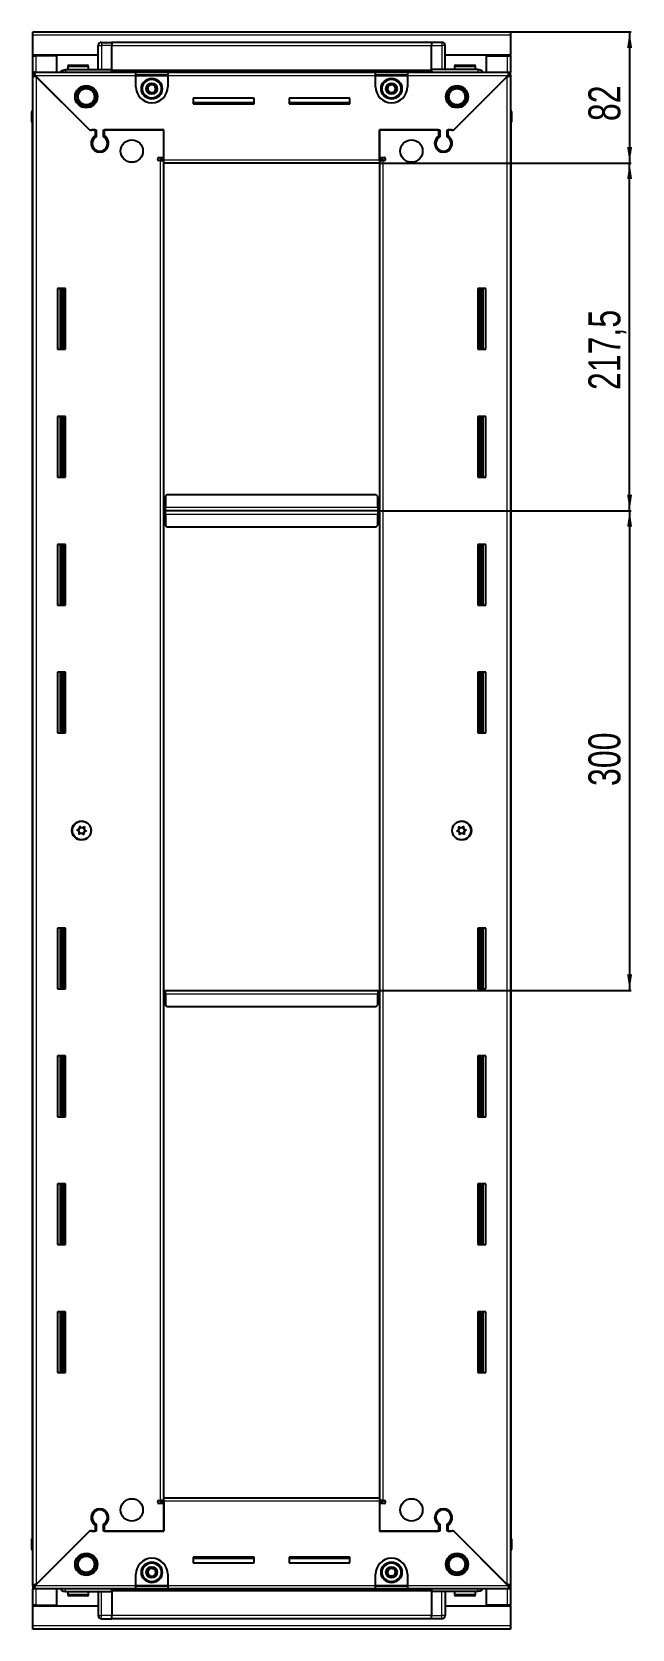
# Model space of a CAD drawing. Header units: millimetres. Extents: x 1770 to 4229, y -676 to 1972.
# Drawn here: x 3854 to 4229, y 783 to 1782 of the extents above; entities that cross this region are included whole.
import ezdxf

# ---------------------------------------------------------------- set-up
doc = ezdxf.new("R2010")
doc.units = ezdxf.units.MM
doc.layers.add('FORMAT', color=7, linetype='Continuous')
doc.styles.add('SLDTEXTSTYLE0', font='TXT', dxfattribs={"width": 0.75})
doc.dimstyles.new('SLDDIMSTYLE0', dxfattribs={"dimtxt": 20, "dimasz": 10, "dimexe": 0, "dimexo": 0.0625, "dimgap": 5, "dimtad": 2, "dimdec": 1, "dimrnd": 1e-09, "dimzin": 12, "dimdsep": 46, "dimtxsty": 'SLDTEXTSTYLE0', "dimsah": 1, "dimcen": 0.09, "dimadec": 0, "dimazin": 3, "dimtfac": 1, "dimtofl": 0, "dimtmove": 0, "dimatfit": 3, "dimfxl": 0, "dimfrac": 2, "dimtolj": 1, "dimtzin": 12, "dimarcsym": 0})

# ---------------------------------------------------------------- blocks, each defined once
blk = doc.blocks.new('_D_6')
at = {"layer": 'FORMAT'}
for p, q in [((4153.03, 1782.09), (4228.52, 1782.09)), ((4227.52, 1782.09), (4227.52, 1700.09)), ((4071.03, 1700.09), (4228.52, 1700.09))]:
    blk.add_line(p, q, dxfattribs=at)
for points in [[(4227.52, 1782.09), (4225.98, 1772.09), (4229.06, 1772.09)], [(4227.52, 1700.09), (4229.06, 1710.09), (4225.98, 1710.09)]]:
    blk.add_solid(points, dxfattribs=at)
at = {"layer": 'FORMAT', "insert": (4201.74, 1726.32), "char_height": 20, "attachment_point": 1, "rotation": 90, "style": 'SLDTEXTSTYLE0'}
blk.add_mtext('82', dxfattribs=at)
blk = doc.blocks.new('_D_7')
at = {"layer": 'FORMAT'}
for p, q in [((4071.03, 1700.09), (4228.52, 1700.09)), ((4227.52, 1482.59), (4227.52, 1700.09)), ((4070.03, 1482.59), (4228.52, 1482.59))]:
    blk.add_line(p, q, dxfattribs=at)
for points in [[(4227.52, 1700.09), (4225.98, 1690.09), (4229.06, 1690.09)], [(4227.52, 1482.59), (4229.06, 1492.59), (4225.98, 1492.59)]]:
    blk.add_solid(points, dxfattribs=at)
at = {"layer": 'FORMAT', "insert": (4201.74, 1558.09), "char_height": 20, "attachment_point": 1, "rotation": 90, "style": 'SLDTEXTSTYLE0'}
blk.add_mtext('217,5', dxfattribs=at)
blk = doc.blocks.new('_D_8')
at = {"layer": 'FORMAT'}
for p, q in [((4070.03, 1482.59), (4228.52, 1482.59)), ((4227.52, 1482.59), (4227.52, 1182.59)), ((4070.03, 1182.59), (4228.52, 1182.59))]:
    blk.add_line(p, q, dxfattribs=at)
for points in [[(4227.52, 1482.59), (4225.98, 1472.59), (4229.06, 1472.59)], [(4227.52, 1182.59), (4229.06, 1192.59), (4225.98, 1192.59)]]:
    blk.add_solid(points, dxfattribs=at)
at = {"layer": 'FORMAT', "insert": (4201.74, 1310.43), "char_height": 20, "attachment_point": 1, "rotation": 90, "style": 'SLDTEXTSTYLE0'}
blk.add_mtext('300', dxfattribs=at)

msp = doc.modelspace()

# ---------------------------------------------------------------- linework, layer by layer
at = {"color": 7, "linetype": 'Continuous', "lineweight": 25}
for p, q in [((3854.02, 1782.09), (4153.02, 1782.09)), ((3854.02, 1779.99), (3854.02, 1782.09)), ((3854.02, 1767.59), (3854.02, 1779.99)), ((4153.02, 1782.09), (4153.02, 1779.99)), ((4153.02, 1779.99), (4153.02, 1767.59)), ((3895.02, 1758.59), (3895.02, 1773.59)), ((3895.7, 1775.09), (3895.7, 1775.09)), ((3897.02, 1775.59), (3903.52, 1775.59)), ((3897.02, 1775.59), (3903.52, 1775.59)), ((3903.52, 1775.59), (3903.52, 1775.59)), ((3903.52, 1775.59), (3903.52, 1775.59)), ((3903.52, 1775.59), (3903.52, 1773.59)), ((4103.52, 1775.44), (3903.52, 1775.44)), ((3903.52, 1758.59), (3903.52, 1773.59)), ((4103.52, 1775.59), (4103.52, 1775.59)), ((4110.02, 1775.59), (4103.52, 1775.59)), ((4110.02, 1775.59), (4103.52, 1775.59)), ((4103.52, 1775.59), (4103.52, 1773.59)), ((4103.52, 1758.59), (4103.52, 1773.59)), ((4112.02, 1773.59), (4112.02, 1773.59)), ((4112.02, 1758.59), (4112.02, 1773.59)), ((3895.02, 1767.59), (3854.02, 1767.59)), ((3854.02, 1767.09), (3854.02, 1767.59)), ((3854.02, 1767.09), (3856.12, 1767.09)), ((3854.02, 1756.84), (3854.02, 1767.09)), ((3855.52, 1767.09), (3855.52, 1767.59)), ((3869.02, 1767.09), (3856.12, 1767.09)), ((3869.02, 1756.84), (3869.02, 1767.09)), ((3874.52, 1758.59), (3903.52, 1758.59)), ((3876.02, 1760.49), (3876.02, 1758.59)), ((3876.82, 1761.29), (3888.22, 1761.29)), ((3889.02, 1758.59), (3889.02, 1760.49)), ((3903.45, 1756.84), (3903.52, 1758.56)), ((3903.52, 1758.59), (3903.52, 1758.09)), ((4103.52, 1758.59), (4103.52, 1758.09)), ((4132.52, 1758.59), (4103.52, 1758.59)), ((4103.52, 1758.56), (4103.6, 1756.84)), ((4153.02, 1767.59), (4112.02, 1767.59)), ((4118.02, 1760.49), (4118.02, 1758.59)), ((4118.82, 1761.29), (4130.22, 1761.29)), ((4131.02, 1758.59), (4131.02, 1760.49)), ((4138.02, 1767.09), (4150.92, 1767.09)), ((4138.02, 1756.84), (4138.02, 1767.09)), ((4150.92, 1767.09), (4153.02, 1767.09)), ((4151.52, 1767.09), (4151.52, 1767.59)), ((4153.02, 1767.09), (4153.02, 1767.59)), ((4153.02, 1767.09), (4153.02, 1756.84)), ((3854.02, 1755.34), (3854.02, 1756.84)), ((3854.02, 1756.84), (3855.02, 1756.84)), ((3854.02, 1754.84), (3854.02, 1755.34)), ((3854.02, 1755.34), (3855.02, 1755.34)), ((3854.02, 810.34), (3854.02, 1754.84)), ((3855.52, 1754.84), (3854.02, 1754.84)), ((3855.02, 1755.34), (3855.02, 1756.84)), ((3855.02, 1756.84), (3918.52, 1756.84)), ((3855.62, 1754.74), (3889.52, 1720.84)), ((3890.22, 1720.14), (3856.12, 1754.24)), ((3903.52, 1757.44), (4103.52, 1757.44)), ((3918.52, 1754.74), (3918.52, 1756.84)), ((3918.52, 1756.84), (3938.52, 1756.84)), ((3918.52, 1755.34), (3938.52, 1755.34)), ((3918.52, 1747.84), (3918.52, 1754.74)), ((3938.52, 1756.84), (4068.52, 1756.84)), ((3938.52, 1756.84), (3938.52, 1754.74)), ((3938.52, 1754.74), (3938.52, 1747.84)), ((4068.52, 1754.74), (4068.52, 1756.84)), ((4068.52, 1756.84), (4088.52, 1756.84)), ((4068.52, 1755.34), (4088.52, 1755.34)), ((4068.52, 1747.84), (4068.52, 1754.74)), ((4088.52, 1756.84), (4152.02, 1756.84)), ((4088.52, 1756.84), (4088.52, 1754.74)), ((4088.52, 1754.74), (4088.52, 1747.84)), ((4150.92, 1754.24), (4116.82, 1720.14)), ((4117.52, 1720.84), (4151.42, 1754.74)), ((4151.52, 1754.84), (4153.02, 1754.84)), ((4152.02, 1755.34), (4152.02, 1756.84)), ((4152.02, 1756.84), (4153.02, 1756.84)), ((4152.02, 1755.34), (4153.02, 1755.34)), ((4153.02, 1755.34), (4153.02, 1756.84)), ((4153.02, 1755.34), (4153.02, 1754.84)), ((4153.02, 1754.84), (4153.02, 810.34)), ((3992.52, 1740.59), (3954.52, 1740.59)), ((3954.52, 1740.59), (3954.52, 1737.09)), ((3992.52, 1737.09), (3992.52, 1740.59)), ((4052.52, 1740.59), (4014.52, 1740.59)), ((4014.52, 1740.59), (4014.52, 1737.09)), ((4052.52, 1737.09), (4052.52, 1740.59)), ((3853.52, 1732.09), (3853.52, 1725.59)), ((3853.52, 1725.59), (3853.52, 1732.09)), ((3992.52, 1737.84), (3954.52, 1737.84)), ((3954.52, 1737.09), (3992.52, 1737.09)), ((4052.52, 1737.84), (4014.52, 1737.84)), ((4014.52, 1737.09), (4052.52, 1737.09)), ((4153.02, 1733.42), (4153.02, 1733.42)), ((4153.52, 1732.09), (4153.52, 1725.59)), ((4153.52, 1725.59), (4153.52, 1732.09)), ((3853.52, 1725.59), (3853.52, 1725.59)), ((3854.02, 1725.59), (3853.52, 1725.59)), ((3853.67, 1725.59), (3853.67, 839.59)), ((3889.52, 1720.84), (3893.72, 1720.84)), ((3890.92, 1720.84), (3890.22, 1720.14)), ((3893.02, 1720.84), (3890.92, 1720.84)), ((3893.02, 1720.84), (3893.02, 1716.95)), ((3893.72, 1720.84), (3893.72, 1716.56)), ((3898.32, 1720.84), (3936.02, 1720.84)), ((3898.32, 1716.56), (3898.32, 1720.84)), ((3899.02, 1716.95), (3899.02, 1720.84)), ((3936.02, 1720.84), (3899.02, 1720.84)), ((3936.02, 1703.59), (3936.02, 1720.84)), ((3936.02, 1702.19), (3936.02, 1720.84)), ((4071.02, 1720.84), (4071.02, 1703.59)), ((4108.02, 1720.84), (4071.02, 1720.84)), ((4071.02, 1720.84), (4108.72, 1720.84)), ((4071.02, 1702.19), (4071.02, 1720.84)), ((4108.02, 1720.84), (4108.02, 1716.95)), ((4108.72, 1720.84), (4108.72, 1716.56)), ((4113.32, 1720.84), (4117.52, 1720.84)), ((4113.32, 1716.56), (4113.32, 1720.84)), ((4116.12, 1720.84), (4114.02, 1720.84)), ((4114.02, 1716.95), (4114.02, 1720.84)), ((4116.82, 1720.14), (4116.12, 1720.84)), ((4153.02, 1725.59), (4153.52, 1725.59)), ((4153.37, 839.59), (4153.37, 1725.59)), ((4153.52, 1725.59), (4153.52, 1725.59)), ((4153.52, 1725.59), (4153.52, 1725.59)), ((3894.02, 1707.98), (3894.02, 1707.22)), ((3933.17, 1703.59), (3936.02, 1703.59)), ((3933.92, 1701.59), (3933.17, 1701.59)), ((3933.92, 1701.59), (3936.02, 1701.59)), ((3936.02, 1702.59), (3934.02, 1702.59)), ((3934.02, 1702.59), (3934.02, 1701.59)), ((3936.02, 1700.09), (3936.02, 1702.19)), ((3936.02, 865.09), (3936.02, 1700.09)), ((4071.02, 1700.09), (3936.02, 1700.09)), ((4071.02, 1703.59), (4073.87, 1703.59)), ((4073.02, 1702.59), (4071.02, 1702.59)), ((4071.02, 1702.19), (4071.02, 1700.09)), ((4071.02, 1701.59), (4073.12, 1701.59)), ((4071.02, 1700.09), (4071.02, 865.09)), ((4073.02, 1701.59), (4073.02, 1702.59)), ((4073.87, 1701.59), (4073.12, 1701.59)), ((4113.02, 1707.98), (4113.02, 1707.22)), ((3874.52, 1621.59), (3869.52, 1621.59)), ((3869.52, 1621.59), (3869.52, 1583.59)), ((3871.67, 1583.59), (3871.67, 1621.59)), ((3873.46, 1583.59), (3873.46, 1621.59)), ((3873.5, 1583.59), (3873.5, 1621.59)), ((3874.52, 1583.59), (3874.52, 1621.59)), ((4132.52, 1621.59), (4132.52, 1583.59)), ((4137.52, 1621.59), (4132.52, 1621.59)), ((4133.54, 1621.59), (4133.54, 1583.59)), ((4133.58, 1621.59), (4133.58, 1583.59)), ((4135.37, 1621.59), (4135.37, 1583.59)), ((4137.52, 1583.59), (4137.52, 1621.59)), ((3869.52, 1583.59), (3874.52, 1583.59)), ((4132.52, 1583.59), (4137.52, 1583.59)), ((3874.52, 1541.59), (3869.52, 1541.59)), ((3869.52, 1541.59), (3869.52, 1503.59)), ((3871.67, 1503.59), (3871.67, 1541.59)), ((3873.46, 1503.59), (3873.46, 1541.59)), ((3873.5, 1503.59), (3873.5, 1541.59)), ((3874.52, 1503.59), (3874.52, 1541.59)), ((4132.52, 1541.59), (4132.52, 1503.59)), ((4137.52, 1541.59), (4132.52, 1541.59)), ((4133.54, 1541.59), (4133.54, 1503.59)), ((4133.58, 1541.59), (4133.58, 1503.59)), ((4135.37, 1541.59), (4135.37, 1503.59)), ((4137.52, 1503.59), (4137.52, 1541.59)), ((3869.52, 1503.59), (3874.52, 1503.59)), ((4132.52, 1503.59), (4137.52, 1503.59)), ((3938.02, 1492.59), (3937.02, 1491.59)), ((3937.02, 1491.59), (3937.02, 1484.69)), ((4069.02, 1492.59), (3938.02, 1492.59)), ((4070.02, 1491.59), (4069.02, 1492.59)), ((4070.02, 1484.69), (4070.02, 1491.59)), ((3936.77, 1482.59), (3936.02, 1482.59)), ((3937.02, 1485.44), (3936.77, 1485.44)), ((3936.77, 1485.44), (3936.77, 1482.59)), ((3936.77, 1482.59), (3936.77, 1479.74)), ((3936.77, 1479.74), (3937.02, 1479.74)), ((3937.02, 1482.59), (3937.02, 1484.69)), ((3937.02, 1480.49), (3937.02, 1482.59)), ((4070.02, 1482.59), (3937.02, 1482.59)), ((3937.02, 1480.49), (3937.02, 1473.59)), ((4070.27, 1485.44), (4070.02, 1485.44)), ((4070.02, 1484.69), (4070.02, 1482.59)), ((4070.02, 1482.59), (4070.02, 1480.49)), ((4070.02, 1473.59), (4070.02, 1480.49)), ((4070.02, 1479.74), (4070.27, 1479.74)), ((4070.27, 1482.59), (4070.27, 1485.44)), ((4070.27, 1479.74), (4070.27, 1482.59)), ((4071.02, 1482.59), (4070.27, 1482.59)), ((3937.02, 1473.59), (3938.02, 1472.59)), ((3938.02, 1472.59), (4069.02, 1472.59)), ((4069.02, 1472.59), (4070.02, 1473.59)), ((3874.52, 1461.59), (3869.52, 1461.59)), ((3869.52, 1461.59), (3869.52, 1423.59)), ((3871.67, 1423.59), (3871.67, 1461.59)), ((3873.46, 1423.59), (3873.46, 1461.59)), ((3873.5, 1423.59), (3873.5, 1461.59)), ((3874.52, 1423.59), (3874.52, 1461.59)), ((4132.52, 1461.59), (4132.52, 1423.59)), ((4137.52, 1461.59), (4132.52, 1461.59)), ((4133.54, 1461.59), (4133.54, 1423.59)), ((4133.58, 1461.59), (4133.58, 1423.59)), ((4135.37, 1461.59), (4135.37, 1423.59)), ((4137.52, 1423.59), (4137.52, 1461.59)), ((3869.52, 1423.59), (3874.52, 1423.59)), ((4132.52, 1423.59), (4137.52, 1423.59)), ((3874.52, 1381.59), (3869.52, 1381.59)), ((3869.52, 1381.59), (3869.52, 1343.59)), ((3871.67, 1343.59), (3871.67, 1381.59)), ((3873.46, 1343.59), (3873.46, 1381.59)), ((3873.5, 1343.59), (3873.5, 1381.59)), ((3874.52, 1343.59), (3874.52, 1381.59)), ((4132.52, 1381.59), (4132.52, 1343.59)), ((4137.52, 1381.59), (4132.52, 1381.59)), ((4133.54, 1381.59), (4133.54, 1343.59)), ((4133.58, 1381.59), (4133.58, 1343.59)), ((4135.37, 1381.59), (4135.37, 1343.59)), ((4137.52, 1343.59), (4137.52, 1381.59)), ((3869.52, 1343.59), (3874.52, 1343.59)), ((4132.52, 1343.59), (4137.52, 1343.59)), ((3874.52, 1221.59), (3869.52, 1221.59)), ((3869.52, 1221.59), (3869.52, 1183.59)), ((3871.67, 1183.59), (3871.67, 1221.59)), ((3873.46, 1183.59), (3873.46, 1221.59)), ((3873.5, 1183.59), (3873.5, 1221.59)), ((3874.52, 1183.59), (3874.52, 1221.59)), ((4132.52, 1221.59), (4132.52, 1183.59)), ((4137.52, 1221.59), (4132.52, 1221.59)), ((4133.54, 1221.59), (4133.54, 1183.59)), ((4133.58, 1221.59), (4133.58, 1183.59)), ((4135.37, 1221.59), (4135.37, 1183.59)), ((4137.52, 1183.59), (4137.52, 1221.59)), ((3869.52, 1183.59), (3874.52, 1183.59)), ((3936.02, 1182.59), (3936.77, 1182.59)), ((3936.77, 1182.59), (3936.77, 1179.74)), ((3936.77, 1179.74), (3937.02, 1179.74)), ((3937.02, 1180.49), (3937.02, 1182.59)), ((3937.02, 1182.59), (4070.02, 1182.59)), ((3937.02, 1180.49), (3937.02, 1173.59)), ((4070.02, 1182.59), (4070.02, 1180.49)), ((4070.02, 1173.59), (4070.02, 1180.49)), ((4070.02, 1179.74), (4070.27, 1179.74)), ((4070.27, 1179.74), (4070.27, 1182.59)), ((4070.27, 1182.59), (4071.02, 1182.59)), ((4132.52, 1183.59), (4137.52, 1183.59)), ((3937.02, 1173.59), (3938.02, 1172.59)), ((3938.02, 1172.59), (4069.02, 1172.59)), ((4069.02, 1172.59), (4070.02, 1173.59)), ((3874.52, 1141.59), (3869.52, 1141.59)), ((3869.52, 1141.59), (3869.52, 1103.59)), ((3871.67, 1103.59), (3871.67, 1141.59)), ((3873.46, 1103.59), (3873.46, 1141.59)), ((3873.5, 1103.59), (3873.5, 1141.59)), ((3874.52, 1103.59), (3874.52, 1141.59)), ((4132.52, 1141.59), (4132.52, 1103.59)), ((4137.52, 1141.59), (4132.52, 1141.59)), ((4133.54, 1141.59), (4133.54, 1103.59)), ((4133.58, 1141.59), (4133.58, 1103.59)), ((4135.37, 1141.59), (4135.37, 1103.59)), ((4137.52, 1103.59), (4137.52, 1141.59)), ((3869.52, 1103.59), (3874.52, 1103.59)), ((4132.52, 1103.59), (4137.52, 1103.59)), ((3874.52, 1061.59), (3869.52, 1061.59)), ((3869.52, 1061.59), (3869.52, 1023.59)), ((3871.67, 1023.59), (3871.67, 1061.59)), ((3873.46, 1023.59), (3873.46, 1061.59)), ((3873.5, 1023.59), (3873.5, 1061.59)), ((3874.52, 1023.59), (3874.52, 1061.59)), ((4132.52, 1061.59), (4132.52, 1023.59)), ((4137.52, 1061.59), (4132.52, 1061.59)), ((4133.54, 1061.59), (4133.54, 1023.59)), ((4133.58, 1061.59), (4133.58, 1023.59)), ((4135.37, 1061.59), (4135.37, 1023.59)), ((4137.52, 1023.59), (4137.52, 1061.59)), ((3869.52, 1023.59), (3874.52, 1023.59)), ((4132.52, 1023.59), (4137.52, 1023.59)), ((3874.52, 981.59), (3869.52, 981.59)), ((3869.52, 981.59), (3869.52, 943.59)), ((3871.67, 943.59), (3871.67, 981.59)), ((3873.46, 943.59), (3873.46, 981.59)), ((3873.5, 943.59), (3873.5, 981.59)), ((3874.52, 943.59), (3874.52, 981.59)), ((4132.52, 981.59), (4132.52, 943.59)), ((4137.52, 981.59), (4132.52, 981.59)), ((4133.54, 981.59), (4133.54, 943.59)), ((4133.58, 981.59), (4133.58, 943.59)), ((4135.37, 981.59), (4135.37, 943.59)), ((4137.52, 943.59), (4137.52, 981.59)), ((3869.52, 943.59), (3874.52, 943.59)), ((4132.52, 943.59), (4137.52, 943.59)), ((3933.17, 863.59), (3933.92, 863.59)), ((3936.02, 861.59), (3933.17, 861.59)), ((3936.02, 863.59), (3933.92, 863.59)), ((3934.02, 863.59), (3934.02, 862.59)), ((3934.02, 862.59), (3936.02, 862.59)), ((3936.02, 862.99), (3936.02, 865.09)), ((3936.02, 865.09), (4071.02, 865.09)), ((3936.02, 862.99), (3936.02, 844.34)), ((3936.02, 844.34), (3936.02, 861.59)), ((4071.02, 865.09), (4071.02, 862.99)), ((4073.12, 863.59), (4071.02, 863.59)), ((4071.02, 862.99), (4071.02, 844.34)), ((4071.02, 862.59), (4073.02, 862.59)), ((4071.02, 861.59), (4071.02, 844.34)), ((4073.87, 861.59), (4071.02, 861.59)), ((4073.02, 862.59), (4073.02, 863.59)), ((4073.12, 863.59), (4073.87, 863.59)), ((3894.02, 857.97), (3894.02, 857.21)), ((4113.02, 857.97), (4113.02, 857.21)), ((3853.52, 833.09), (3853.52, 839.59)), ((3853.52, 839.59), (3853.52, 839.59)), ((3853.52, 839.59), (3853.52, 839.59)), ((3853.52, 839.59), (3853.52, 833.09)), ((3854.02, 839.59), (3853.52, 839.59)), ((3889.52, 844.34), (3855.62, 810.44)), ((3856.12, 810.94), (3890.22, 845.04)), ((3893.72, 844.34), (3889.52, 844.34)), ((3890.22, 845.04), (3890.92, 844.34)), ((3890.92, 844.34), (3893.02, 844.34)), ((3893.02, 848.23), (3893.02, 844.34)), ((3893.72, 848.63), (3893.72, 844.34)), ((3898.32, 844.34), (3898.32, 848.63)), ((3936.02, 844.34), (3898.32, 844.34)), ((3899.02, 844.34), (3899.02, 848.23)), ((3899.02, 844.34), (3936.02, 844.34)), ((4071.02, 844.34), (4108.02, 844.34)), ((4108.72, 844.34), (4071.02, 844.34)), ((4108.02, 848.23), (4108.02, 844.34)), ((4108.72, 848.63), (4108.72, 844.34)), ((4113.32, 844.34), (4113.32, 848.63)), ((4117.52, 844.34), (4113.32, 844.34)), ((4114.02, 844.34), (4114.02, 848.23)), ((4114.02, 844.34), (4116.12, 844.34)), ((4116.12, 844.34), (4116.82, 845.04)), ((4116.82, 845.04), (4150.92, 810.94)), ((4151.42, 810.44), (4117.52, 844.34)), ((4153.02, 839.59), (4153.52, 839.59)), ((4153.52, 839.59), (4153.52, 839.59)), ((4153.52, 833.09), (4153.52, 839.59)), ((4153.52, 839.59), (4153.52, 833.09)), ((3854.02, 831.77), (3854.02, 831.77)), ((3992.52, 828.09), (3954.52, 828.09)), ((3954.52, 828.09), (3954.52, 824.59)), ((3954.52, 827.34), (3992.52, 827.34)), ((3954.52, 824.59), (3992.52, 824.59)), ((3992.52, 824.59), (3992.52, 828.09)), ((4052.52, 828.09), (4014.52, 828.09)), ((4014.52, 828.09), (4014.52, 824.59)), ((4014.52, 827.34), (4052.52, 827.34)), ((4014.52, 824.59), (4052.52, 824.59)), ((4052.52, 824.59), (4052.52, 828.09)), ((3854.02, 809.84), (3854.02, 810.34)), ((3855.52, 810.34), (3854.02, 810.34)), ((3854.02, 809.84), (3854.02, 808.34)), ((3855.02, 809.84), (3854.02, 809.84)), ((3855.02, 809.84), (3855.02, 808.34)), ((3918.52, 810.44), (3918.52, 817.34)), ((3918.52, 808.34), (3918.52, 810.44)), ((3938.52, 809.84), (3918.52, 809.84)), ((3938.52, 817.34), (3938.52, 810.44)), ((3938.52, 810.44), (3938.52, 808.34)), ((4068.52, 810.44), (4068.52, 817.34)), ((4068.52, 808.34), (4068.52, 810.44)), ((4088.52, 809.84), (4068.52, 809.84)), ((4088.52, 817.34), (4088.52, 810.44)), ((4088.52, 810.44), (4088.52, 808.34)), ((4151.52, 810.34), (4153.02, 810.34)), ((4152.02, 809.84), (4152.02, 808.34)), ((4153.02, 809.84), (4152.02, 809.84)), ((4153.02, 810.34), (4153.02, 809.84)), ((4153.02, 809.84), (4153.02, 808.34)), ((3854.02, 798.09), (3854.02, 808.34)), ((3855.02, 808.34), (3854.02, 808.34)), ((3918.52, 808.34), (3855.02, 808.34)), ((3869.02, 798.09), (3869.02, 808.34)), ((3874.52, 806.59), (3903.52, 806.59)), ((3876.02, 806.59), (3876.02, 804.69)), ((3880.6, 803.89), (3876.82, 803.89)), ((3888.22, 803.89), (3880.6, 803.89)), ((3889.02, 804.69), (3889.02, 806.59)), ((3895.02, 806.59), (3895.02, 791.59)), ((3903.52, 806.63), (3903.45, 808.34)), ((4103.52, 807.74), (3903.52, 807.74)), ((3903.52, 806.59), (3903.52, 807.09)), ((3903.52, 806.59), (3903.52, 791.59)), ((3938.52, 808.34), (3918.52, 808.34)), ((4068.52, 808.34), (3938.52, 808.34)), ((4088.52, 808.34), (4068.52, 808.34)), ((4152.02, 808.34), (4088.52, 808.34)), ((4103.6, 808.34), (4103.52, 806.63)), ((4103.52, 806.59), (4103.52, 807.09)), ((4132.52, 806.59), (4103.52, 806.59)), ((4103.52, 806.59), (4103.52, 791.59)), ((4112.02, 806.59), (4112.02, 791.59)), ((4118.02, 806.59), (4118.02, 804.69)), ((4125.81, 803.89), (4118.82, 803.89)), ((4130.22, 803.89), (4125.81, 803.89)), ((4131.02, 804.69), (4131.02, 806.59)), ((4138.02, 798.09), (4138.02, 808.34)), ((4153.02, 808.34), (4152.02, 808.34)), ((4153.02, 808.34), (4153.02, 798.09)), ((3856.12, 798.09), (3854.02, 798.09)), ((3854.02, 797.59), (3854.02, 798.09)), ((3854.02, 797.59), (3895.02, 797.59)), ((3854.02, 785.19), (3854.02, 797.59)), ((3855.52, 797.59), (3855.52, 798.09)), ((3856.12, 798.09), (3869.02, 798.09)), ((3895.02, 791.59), (3895.02, 791.59)), ((3897.02, 789.59), (3903.52, 789.59)), ((3897.02, 789.59), (3903.52, 789.59)), ((3903.52, 789.59), (3903.52, 791.59)), ((3903.52, 789.74), (4103.52, 789.74)), ((3903.52, 789.59), (3903.52, 789.59)), ((4103.52, 789.59), (4103.52, 791.59)), ((4110.02, 789.59), (4103.52, 789.59)), ((4103.52, 789.59), (4103.52, 789.59)), ((4103.52, 789.59), (4103.52, 789.59)), ((4110.02, 789.59), (4103.52, 789.59)), ((4111.34, 790.09), (4111.35, 790.09)), ((4112.02, 797.59), (4153.02, 797.59)), ((4150.92, 798.09), (4138.02, 798.09)), ((4153.02, 798.09), (4150.92, 798.09)), ((4151.52, 797.59), (4151.52, 798.09)), ((4153.02, 797.59), (4153.02, 798.09)), ((4153.02, 797.59), (4153.02, 785.19)), ((3854.02, 783.09), (3854.02, 785.19)), ((4153.02, 783.09), (3854.02, 783.09)), ((4153.02, 785.19), (4153.02, 783.09))]:
    msp.add_line(p, q, dxfattribs=at)
at = {"color": 8, "linetype": 'Continuous', "lineweight": 18}
for p, q in [((4153.02, 1779.99), (3854.02, 1779.99)), ((3895.02, 1773.59), (3897.02, 1773.59)), ((3897.02, 1775.59), (3897.02, 1773.59)), ((3897.02, 1773.59), (3897.02, 1758.59)), ((3903.52, 1773.59), (3897.02, 1773.59)), ((4103.52, 1773.44), (3903.52, 1773.44)), ((4103.52, 1773.59), (4110.02, 1773.59)), ((4110.02, 1775.59), (4110.02, 1773.59)), ((4112.02, 1773.59), (4110.02, 1773.59)), ((4110.02, 1773.59), (4110.02, 1758.59)), ((3856.12, 1767.09), (3856.12, 1767.59)), ((3856.12, 1756.84), (3856.12, 1767.09)), ((3876.02, 1760.49), (3889.02, 1760.49)), ((4118.02, 1760.49), (4131.02, 1760.49)), ((4150.92, 1767.59), (4150.92, 1767.09)), ((4150.92, 1767.09), (4150.92, 1756.84)), ((3918.52, 1754.74), (3855.62, 1754.74)), ((3856.12, 1754.24), (3856.12, 810.94)), ((4103.52, 1758.09), (3903.52, 1758.09)), ((4103.52, 1756.86), (3903.52, 1756.86)), ((3918.52, 1754.74), (3938.52, 1754.74)), ((4068.52, 1754.74), (3938.52, 1754.74)), ((4068.52, 1754.74), (4088.52, 1754.74)), ((4151.42, 1754.74), (4088.52, 1754.74)), ((4150.92, 810.94), (4150.92, 1754.24)), ((3854.02, 1732.09), (3853.52, 1732.09)), ((4153.02, 1732.09), (4153.52, 1732.09)), ((3933.92, 863.59), (3933.92, 1701.59)), ((3936.02, 1702.19), (4071.02, 1702.19)), ((4073.12, 1701.59), (4073.12, 863.59)), ((3871.02, 1621.59), (3871.02, 1583.59)), ((3872.26, 1621.59), (3872.26, 1583.59)), ((4134.79, 1583.59), (4134.79, 1621.59)), ((4136.02, 1583.59), (4136.02, 1621.59)), ((3871.02, 1541.59), (3871.02, 1503.59)), ((3872.26, 1541.59), (3872.26, 1503.59)), ((4134.79, 1503.59), (4134.79, 1541.59)), ((4136.02, 1503.59), (4136.02, 1541.59)), ((4070.02, 1484.69), (3937.02, 1484.69)), ((3937.02, 1480.49), (4070.02, 1480.49)), ((3871.02, 1461.59), (3871.02, 1423.59)), ((3872.26, 1461.59), (3872.26, 1423.59)), ((4134.79, 1423.59), (4134.79, 1461.59)), ((4136.02, 1423.59), (4136.02, 1461.59)), ((3871.02, 1381.59), (3871.02, 1343.59)), ((3872.26, 1381.59), (3872.26, 1343.59)), ((4134.79, 1343.59), (4134.79, 1381.59)), ((4136.02, 1343.59), (4136.02, 1381.59)), ((3871.02, 1221.59), (3871.02, 1183.59)), ((3872.26, 1221.59), (3872.26, 1183.59)), ((4134.79, 1183.59), (4134.79, 1221.59)), ((4136.02, 1183.59), (4136.02, 1221.59)), ((3937.02, 1180.49), (4070.02, 1180.49)), ((3871.02, 1141.59), (3871.02, 1103.59)), ((3872.26, 1141.59), (3872.26, 1103.59)), ((4134.79, 1103.59), (4134.79, 1141.59)), ((4136.02, 1103.59), (4136.02, 1141.59)), ((3871.02, 1061.59), (3871.02, 1023.59)), ((3872.26, 1061.59), (3872.26, 1023.59)), ((4134.79, 1023.59), (4134.79, 1061.59)), ((4136.02, 1023.59), (4136.02, 1061.59)), ((3871.02, 981.59), (3871.02, 943.59)), ((3872.26, 981.59), (3872.26, 943.59)), ((4134.79, 943.59), (4134.79, 981.59)), ((4136.02, 943.59), (4136.02, 981.59)), ((4071.02, 862.99), (3936.02, 862.99)), ((3854.02, 833.09), (3853.52, 833.09)), ((4153.02, 833.09), (4153.52, 833.09)), ((3855.62, 810.44), (3918.52, 810.44)), ((3938.52, 810.44), (3918.52, 810.44)), ((3938.52, 810.44), (4068.52, 810.44)), ((4088.52, 810.44), (4068.52, 810.44)), ((4088.52, 810.44), (4151.42, 810.44)), ((3856.12, 798.09), (3856.12, 808.34)), ((3880.33, 804.69), (3876.02, 804.69)), ((3889.02, 804.69), (3880.33, 804.69)), ((3897.02, 791.59), (3897.02, 806.59)), ((3903.52, 808.33), (4103.52, 808.33)), ((3903.52, 807.09), (4103.52, 807.09)), ((4110.02, 791.59), (4110.02, 806.59)), ((4126, 804.69), (4118.02, 804.69)), ((4131.02, 804.69), (4126, 804.69)), ((4150.92, 808.34), (4150.92, 798.09)), ((3856.12, 797.59), (3856.12, 798.09)), ((3895.02, 791.59), (3897.02, 791.59)), ((3897.02, 789.59), (3897.02, 791.59)), ((3903.52, 791.59), (3897.02, 791.59)), ((3903.52, 791.74), (4103.52, 791.74)), ((4103.52, 791.59), (4110.02, 791.59)), ((4112.02, 791.59), (4110.02, 791.59)), ((4110.02, 789.59), (4110.02, 791.59)), ((4150.92, 798.09), (4150.92, 797.59)), ((4153.02, 785.19), (3854.02, 785.19))]:
    msp.add_line(p, q, dxfattribs=at)
at = {"color": 7, "linetype": 'Continuous', "lineweight": 25}
for centre, radius in [((3887.52, 1741.59), 7), ((3928.52, 1746.59), 6.5), ((3928.52, 1746.59), 3.46), ((4078.52, 1746.59), 6.5), ((4078.52, 1746.59), 3.46), ((4119.52, 1741.59), 7), ((3887.52, 1741.59), 6.03), ((3887.52, 1741.59), 5.1), ((4119.52, 1741.59), 6.02), ((4119.52, 1741.59), 5.1), ((3916.02, 1707.59), 7), ((4091.02, 1707.59), 7), ((3884.52, 1282.59), 6), ((3884.67, 1282.59), 5.79), ((3884.67, 1282.59), 1.85), ((4122.52, 1282.59), 6), ((4122.37, 1282.59), 5.79), ((4122.37, 1282.59), 1.85), ((3916.02, 857.59), 7), ((4091.02, 857.59), 7), ((3887.52, 823.59), 7), ((3887.52, 823.59), 6.03), ((4119.52, 823.59), 7), ((4119.52, 823.59), 6.03), ((3887.52, 823.59), 5.1), ((3928.52, 818.59), 6.5), ((3928.52, 818.59), 3.46), ((4078.52, 818.59), 6.5), ((4078.52, 818.59), 3.46), ((4119.52, 823.59), 5.1)]:
    msp.add_circle(centre, radius, dxfattribs=at)
at = {"color": 8, "linetype": 'Continuous', "lineweight": 18}
for centre in [(3928.52, 1746.59), (4078.52, 1746.59), (3928.52, 818.59), (4078.52, 818.59)]:
    msp.add_circle(centre, 5.7, dxfattribs=at)
at = {"color": 7, "linetype": 'Continuous', "lineweight": 25}
for centre, radius, start, end in [((3897.02, 1773.59), 2, 90, 180), ((3897.02, 1773.59), 2, 90, 131.40962), ((4110.02, 1773.59), 2, 0, 90), ((4110.02, 1773.59), 2, 0, 90), ((3876.82, 1760.49), 0.8, 90, 180), ((3888.22, 1760.49), 0.8, 0, 90), ((3894.82, 1758.79), 0.2, 270, 0), ((4112.22, 1758.79), 0.2, 180, 270), ((4118.82, 1760.49), 0.8, 90, 180), ((4130.22, 1760.49), 0.8, 0, 90), ((3928.52, 1746.59), 2.5, 134.01559, 194.01559), ((3928.52, 1746.59), 2.5, 74.01559, 134.01559), ((3928.52, 1746.59), 2.5, 14.01559, 74.01559), ((4078.52, 1746.59), 2.5, 100.11158, 160.11158), ((4078.52, 1746.59), 2.5, 40.11158, 100.11158), ((3928.52, 1747.84), 10, 180, 270), ((3928.52, 1746.59), 2.5, 194.01559, 254.01559), ((3928.52, 1746.59), 2.5, 254.01559, 314.01559), ((3928.52, 1747.84), 10, 270, 0), ((3928.52, 1746.59), 2.5, 314.01559, 14.01559), ((4078.52, 1747.84), 10, 180, 270), ((4078.52, 1746.59), 2.5, 160.11158, 220.11158), ((4078.52, 1746.59), 2.5, 220.11158, 280.11158), ((4078.52, 1747.84), 10, 270, 0), ((4078.52, 1746.59), 2.5, 280.11158, 340.11158), ((4078.52, 1746.59), 2.5, 340.11158, 40.11158), ((3855.52, 1732.09), 2, 138.59038, 180), ((4151.52, 1732.09), 2, 33.78451, 41.40962), ((4151.52, 1732.09), 2, 0, 41.40962), ((4151.52, 1732.09), 2, 0, 19.56674), ((3896.02, 1712.34), 5.5, 123.05573, 56.94427), ((3896.02, 1712.34), 4.8, 118.63099, 61.36901), ((4111.02, 1712.34), 5.5, 123.05573, 56.94427), ((4111.02, 1712.34), 4.8, 118.63099, 61.36901), ((3933.17, 1702.59), 1, 90, 270), ((4073.87, 1702.59), 1, 270, 90), ((3933.17, 862.59), 1, 90, 270), ((4073.87, 862.59), 1, 270, 90), ((3896.02, 852.84), 5.5, 303.05573, 236.94427), ((3896.02, 852.84), 4.8, 298.63099, 241.36901), ((4111.02, 852.84), 5.5, 303.05573, 236.94427), ((4111.02, 852.84), 4.8, 298.63099, 241.36901), ((3855.52, 833.09), 2, 180, 199.56674), ((3855.52, 833.09), 2, 180, 221.40962), ((3855.52, 833.09), 2, 213.78451, 221.40962), ((4151.52, 833.09), 2, 318.59038, 0), ((3928.52, 817.34), 10, 90, 180), ((3928.52, 818.59), 2.5, 127.47401, 187.47401), ((3928.52, 818.59), 2.5, 67.47401, 127.47401), ((3928.52, 817.34), 10, 0, 90), ((3928.52, 818.59), 2.5, 7.47401, 67.47401), ((4078.52, 817.34), 10, 90, 180), ((4078.52, 818.59), 2.5, 147.04236, 207.04236), ((4078.52, 818.59), 2.5, 87.04236, 147.04236), ((4078.52, 817.34), 10, 0, 90), ((4078.52, 818.59), 2.5, 27.04236, 87.04236), ((4078.52, 818.59), 2.5, 327.04236, 27.04236), ((3928.52, 818.59), 2.5, 187.47401, 247.47401), ((3928.52, 818.59), 2.5, 247.47401, 307.47401), ((3928.52, 818.59), 2.5, 307.47401, 7.47401), ((4078.52, 818.59), 2.5, 207.04236, 267.04236), ((4078.52, 818.59), 2.5, 267.04236, 327.04236), ((3876.82, 804.69), 0.8, 180, 270), ((3888.22, 804.69), 0.8, 270, 360), ((3894.82, 806.39), 0.2, 0, 90), ((4112.22, 806.39), 0.2, 90, 180), ((4118.82, 804.69), 0.8, 180, 270), ((4130.22, 804.69), 0.8, 270, 360), ((3897.02, 791.59), 2, 180, 270), ((3897.02, 791.59), 2, 180, 270), ((4110.02, 791.59), 2, 270, 0)]:
    msp.add_arc(centre, radius, start, end, dxfattribs=at)
for points, knots in [([(3871.31, 1756.84), (3871.43, 1757.04), (3871.81, 1757.69), (3872.97, 1758.4), (3874, 1758.53), (3874.52, 1758.59)], [0, 0, 0, 0, 0.1822499, 0.5911249, 1, 1, 1, 1]), ([(3903.52, 1758.59), (3903.52, 1758.56), (3903.52, 1758.48), (3903.52, 1757.86), (3903.52, 1757.3), (3903.52, 1756.93), (3903.52, 1756.92)], [0, 0, 0, 0, 0.330266, 0.660532, 0.990799, 1, 1, 1, 1]), ([(4103.52, 1758.59), (4103.52, 1758.56), (4103.52, 1758.48), (4103.52, 1757.86), (4103.52, 1757.3), (4103.52, 1756.93), (4103.52, 1756.92)], [0, 0, 0, 0, 0.330266, 0.660532, 0.990799, 1, 1, 1, 1]), ([(4135.74, 1756.84), (4135.62, 1757.04), (4135.23, 1757.69), (4134.08, 1758.4), (4133.04, 1758.53), (4132.52, 1758.59)], [0, 0, 0, 0, 0.18225, 0.591125, 1, 1, 1, 1]), ([(3854.02, 1754.84), (3854.05, 1754.8), (3854.1, 1754.71), (3854.49, 1754.57), (3855.05, 1754.44), (3855.63, 1754.33), (3856, 1754.27), (3856.12, 1754.24)], [0, 0, 0, 0, 0.2302553, 0.4485219, 0.6667858, 0.8850496, 1, 1, 1, 1]), ([(3855.62, 1754.74), (3855.58, 1755), (3855.49, 1755.49), (3855.35, 1756.13), (3855.22, 1756.6), (3855.11, 1756.82), (3855.05, 1756.84), (3855.02, 1756.84)], [0, 0, 0, 0, 0.230255, 0.448522, 0.666786, 0.88505, 1, 1, 1, 1]), ([(3925.75, 1747.39), (3926.12, 1747.75), (3926.81, 1748.42), (3927.5, 1749.08), (3927.82, 1749.39)], [0, 0, 0, 0, 0.534686, 1, 1, 1, 1]), ([(3927.82, 1749.39), (3928.32, 1749.25), (3929.25, 1748.99), (3930.17, 1748.72), (3930.6, 1748.6)], [0, 0, 0, 0, 0.534686, 1, 1, 1, 1]), ([(3930.6, 1748.6), (3930.63, 1748.48), (3930.77, 1747.9), (3931.01, 1746.93), (3931.21, 1746.13), (3931.3, 1745.8)], [0, 0, 0, 0, 0.133125, 0.637099, 1, 1, 1, 1]), ([(4075.68, 1746.09), (4075.72, 1746.2), (4075.93, 1746.77), (4076.27, 1747.7), (4076.55, 1748.48), (4076.66, 1748.8)], [0, 0, 0, 0, 0.133125, 0.637099, 1, 1, 1, 1]), ([(4076.66, 1748.8), (4077.17, 1748.89), (4078.12, 1749.06), (4079.06, 1749.23), (4079.5, 1749.31)], [0, 0, 0, 0, 0.534686, 1, 1, 1, 1]), ([(4079.5, 1749.31), (4079.84, 1748.91), (4080.46, 1748.18), (4081.08, 1747.44), (4081.36, 1747.1)], [0, 0, 0, 0, 0.534686, 1, 1, 1, 1]), ([(4150.92, 1754.24), (4151.18, 1754.29), (4151.67, 1754.38), (4152.31, 1754.51), (4152.78, 1754.64), (4153, 1754.75), (4153.02, 1754.82), (4153.02, 1754.84)], [0, 0, 0, 0, 0.230255, 0.448522, 0.666786, 0.88505, 1, 1, 1, 1]), ([(4152.02, 1756.84), (4151.98, 1756.82), (4151.89, 1756.76), (4151.75, 1756.37), (4151.62, 1755.81), (4151.51, 1755.23), (4151.45, 1754.87), (4151.42, 1754.74)], [0, 0, 0, 0, 0.230255, 0.448522, 0.666786, 0.88505, 1, 1, 1, 1]), ([(3926.45, 1744.59), (3926.36, 1744.92), (3926.16, 1745.72), (3925.92, 1746.69), (3925.78, 1747.27), (3925.75, 1747.39)], [0, 0, 0, 0, 0.362901, 0.866875, 1, 1, 1, 1]), ([(3929.22, 1743.79), (3928.73, 1743.93), (3927.8, 1744.2), (3926.88, 1744.46), (3926.45, 1744.59)], [0, 0, 0, 0, 0.5346859, 1, 1, 1, 1]), ([(3931.3, 1745.8), (3930.93, 1745.44), (3930.23, 1744.77), (3929.54, 1744.1), (3929.22, 1743.79)], [0, 0, 0, 0, 0.534686, 1, 1, 1, 1]), ([(4077.54, 1743.88), (4077.21, 1744.27), (4076.59, 1745.01), (4075.97, 1745.75), (4075.68, 1746.09)], [0, 0, 0, 0, 0.534686, 1, 1, 1, 1]), ([(4080.38, 1744.39), (4079.87, 1744.3), (4078.92, 1744.13), (4077.98, 1743.96), (4077.54, 1743.88)], [0, 0, 0, 0, 0.534686, 1, 1, 1, 1]), ([(4081.36, 1747.1), (4081.25, 1746.78), (4080.97, 1746), (4080.63, 1745.07), (4080.42, 1744.5), (4080.38, 1744.39)], [0, 0, 0, 0, 0.362901, 0.866875, 1, 1, 1, 1]), ([(3886.31, 1284.87), (3886.3, 1284.87), (3886.27, 1284.88), (3886.21, 1284.88), (3886.08, 1284.84), (3885.73, 1284.67), (3885.25, 1284.42), (3884.61, 1284.46), (3884.18, 1284.74), (3883.87, 1284.98), (3883.68, 1285.12), (3883.59, 1285.15), (3883.55, 1285.16), (3883.51, 1285.14), (3883.49, 1285.12), (3883.46, 1285.06), (3883.41, 1284.8), (3883.41, 1284.32), (3883.23, 1283.63), (3882.63, 1283.25), (3882.18, 1283.09), (3881.95, 1282.97), (3881.9, 1282.91), (3881.89, 1282.88), (3881.89, 1282.85), (3881.9, 1282.82), (3881.92, 1282.78), (3881.98, 1282.73), (3882.16, 1282.59), (3882.48, 1282.38), (3882.88, 1282.06), (3883.12, 1281.47), (3883.04, 1280.93), (3882.99, 1280.55), (3882.99, 1280.4), (3883.01, 1280.34), (3883.04, 1280.32), (3883.07, 1280.3), (3883.13, 1280.31), (3883.27, 1280.35), (3883.61, 1280.52), (3884.1, 1280.76), (3884.73, 1280.73), (3885.17, 1280.45), (3885.47, 1280.21), (3885.67, 1280.07), (3885.76, 1280.04), (3885.8, 1280.03), (3885.83, 1280.04), (3885.85, 1280.07), (3885.89, 1280.13), (3885.93, 1280.39), (3885.94, 1280.87), (3886.11, 1281.56), (3886.71, 1281.94), (3887.16, 1282.1), (3887.4, 1282.22), (3887.44, 1282.27), (3887.46, 1282.3), (3887.46, 1282.33), (3887.45, 1282.37), (3887.42, 1282.4), (3887.36, 1282.46), (3887.18, 1282.6), (3886.86, 1282.8), (3886.46, 1283.13), (3886.23, 1283.72), (3886.3, 1284.25), (3886.36, 1284.64), (3886.35, 1284.79), (3886.33, 1284.85), (3886.32, 1284.86), (3886.31, 1284.87)], [0, 0, 0, 0, 0.0020087, 0.00442, 0.0093647, 0.0255282, 0.0677053, 0.0957862, 0.1246456, 0.1503415, 0.1605194, 0.1633943, 0.1656965, 0.1672448, 0.1688741, 0.1707699, 0.1786058, 0.2119941, 0.2499945, 0.2879948, 0.3213831, 0.329219, 0.3311148, 0.3327441, 0.3342924, 0.3362166, 0.3385353, 0.3413178, 0.349662, 0.3753578, 0.4042173, 0.4322982, 0.4744753, 0.4906388, 0.4966691, 0.49844, 0.5, 0.5020087, 0.50442, 0.5093647, 0.5255282, 0.5677053, 0.5957862, 0.6246456, 0.6503415, 0.6605194, 0.6633943, 0.6656965, 0.6672448, 0.6688741, 0.6707699, 0.6786058, 0.7119941, 0.7499945, 0.7879948, 0.8213831, 0.829219, 0.8311148, 0.8327441, 0.8342924, 0.8362166, 0.8385353, 0.8413178, 0.849662, 0.8753578, 0.9042173, 0.9322982, 0.9744753, 0.9906388, 0.9966691, 0.99844, 1, 1, 1, 1]), ([(4120.74, 1284.87), (4120.73, 1284.86), (4120.71, 1284.84), (4120.69, 1284.78), (4120.69, 1284.64), (4120.74, 1284.25), (4120.82, 1283.72), (4120.58, 1283.13), (4120.18, 1282.8), (4119.86, 1282.59), (4119.66, 1282.45), (4119.6, 1282.38), (4119.59, 1282.34), (4119.59, 1282.3), (4119.6, 1282.27), (4119.65, 1282.22), (4119.88, 1282.1), (4120.33, 1281.94), (4120.93, 1281.56), (4121.11, 1280.87), (4121.11, 1280.39), (4121.16, 1280.13), (4121.19, 1280.07), (4121.21, 1280.04), (4121.24, 1280.03), (4121.28, 1280.03), (4121.32, 1280.05), (4121.39, 1280.08), (4121.58, 1280.21), (4121.88, 1280.45), (4122.31, 1280.73), (4122.95, 1280.76), (4123.43, 1280.52), (4123.78, 1280.35), (4123.92, 1280.3), (4123.98, 1280.31), (4124.01, 1280.32), (4124.04, 1280.35), (4124.05, 1280.41), (4124.06, 1280.55), (4124, 1280.93), (4123.93, 1281.47), (4124.16, 1282.06), (4124.56, 1282.38), (4124.89, 1282.6), (4125.08, 1282.74), (4125.14, 1282.81), (4125.16, 1282.85), (4125.16, 1282.88), (4125.14, 1282.91), (4125.1, 1282.97), (4124.86, 1283.09), (4124.41, 1283.25), (4123.81, 1283.63), (4123.64, 1284.32), (4123.63, 1284.8), (4123.59, 1285.06), (4123.55, 1285.12), (4123.53, 1285.14), (4123.5, 1285.15), (4123.47, 1285.15), (4123.42, 1285.14), (4123.35, 1285.1), (4123.17, 1284.97), (4122.87, 1284.73), (4122.43, 1284.46), (4121.8, 1284.42), (4121.31, 1284.67), (4120.96, 1284.84), (4120.82, 1284.88), (4120.76, 1284.88), (4120.74, 1284.87), (4120.74, 1284.87)], [0, 0, 0, 0, 0.002009, 0.00442, 0.009365, 0.025528, 0.067705, 0.095786, 0.124646, 0.150342, 0.160519, 0.163394, 0.165697, 0.167245, 0.168874, 0.17077, 0.178606, 0.211994, 0.249994, 0.287995, 0.321383, 0.329219, 0.331115, 0.332744, 0.334292, 0.336217, 0.338535, 0.341318, 0.349662, 0.375358, 0.404217, 0.432298, 0.474475, 0.490639, 0.496669, 0.49844, 0.5, 0.502009, 0.50442, 0.509365, 0.525528, 0.567705, 0.595786, 0.624646, 0.650342, 0.660519, 0.663394, 0.665697, 0.667245, 0.668874, 0.67077, 0.678606, 0.711994, 0.749994, 0.787995, 0.821383, 0.829219, 0.831115, 0.832744, 0.834292, 0.836217, 0.838535, 0.841318, 0.849662, 0.875358, 0.904217, 0.932298, 0.974475, 0.990639, 0.996669, 0.99844, 1, 1, 1, 1]), ([(3925.86, 819.7), (3925.95, 819.78), (3926.43, 820.14), (3927.22, 820.75), (3927.87, 821.25), (3928.15, 821.46)], [0, 0, 0, 0, 0.133125, 0.637099, 1, 1, 1, 1]), ([(3926.23, 816.84), (3926.16, 817.35), (3926.04, 818.31), (3925.91, 819.26), (3925.86, 819.7)], [0, 0, 0, 0, 0.5346859, 1, 1, 1, 1]), ([(3928.15, 821.46), (3928.62, 821.26), (3929.51, 820.89), (3930.4, 820.52), (3930.81, 820.35)], [0, 0, 0, 0, 0.534686, 1, 1, 1, 1]), ([(3930.81, 820.35), (3930.88, 819.84), (3931.01, 818.88), (3931.13, 817.93), (3931.19, 817.49)], [0, 0, 0, 0, 0.5346859, 1, 1, 1, 1]), ([(4075.64, 818.74), (4075.92, 819.18), (4076.44, 819.98), (4076.97, 820.79), (4077.21, 821.16)], [0, 0, 0, 0, 0.534686, 1, 1, 1, 1]), ([(4077.21, 821.16), (4077.33, 821.16), (4077.93, 821.13), (4078.93, 821.08), (4079.75, 821.03), (4080.09, 821.02)], [0, 0, 0, 0, 0.133125, 0.637099, 1, 1, 1, 1]), ([(4080.09, 821.02), (4080.33, 820.56), (4080.77, 819.7), (4081.2, 818.84), (4081.41, 818.44)], [0, 0, 0, 0, 0.5346859, 1, 1, 1, 1]), ([(3856.12, 810.94), (3855.87, 810.9), (3855.38, 810.81), (3854.73, 810.67), (3854.27, 810.54), (3854.05, 810.43), (3854.03, 810.37), (3854.02, 810.34)], [0, 0, 0, 0, 0.230255, 0.448522, 0.666786, 0.88505, 1, 1, 1, 1]), ([(3855.02, 808.34), (3855.07, 808.37), (3855.16, 808.42), (3855.29, 808.82), (3855.42, 809.37), (3855.53, 809.95), (3855.6, 810.32), (3855.62, 810.44)], [0, 0, 0, 0, 0.230255, 0.448522, 0.666786, 0.88505, 1, 1, 1, 1]), ([(3928.9, 815.73), (3928.42, 815.93), (3927.53, 816.3), (3926.64, 816.67), (3926.23, 816.84)], [0, 0, 0, 0, 0.534686, 1, 1, 1, 1]), ([(3931.19, 817.49), (3930.92, 817.28), (3930.26, 816.78), (3929.47, 816.17), (3929, 815.81), (3928.9, 815.73)], [0, 0, 0, 0, 0.362901, 0.866875, 1, 1, 1, 1]), ([(4076.95, 816.17), (4076.72, 816.63), (4076.28, 817.49), (4075.84, 818.34), (4075.64, 818.74)], [0, 0, 0, 0, 0.5346859, 1, 1, 1, 1]), ([(4079.83, 816.02), (4079.49, 816.04), (4078.67, 816.08), (4077.67, 816.13), (4077.08, 816.16), (4076.95, 816.17)], [0, 0, 0, 0, 0.3629006, 0.8668753, 1, 1, 1, 1]), ([(4081.41, 818.44), (4081.12, 818.01), (4080.6, 817.2), (4080.08, 816.4), (4079.83, 816.02)], [0, 0, 0, 0, 0.5346859, 1, 1, 1, 1]), ([(4153.02, 810.34), (4153, 810.39), (4152.94, 810.48), (4152.55, 810.61), (4151.99, 810.74), (4151.41, 810.85), (4151.05, 810.92), (4150.92, 810.94)], [0, 0, 0, 0, 0.230255, 0.448522, 0.666786, 0.88505, 1, 1, 1, 1]), ([(4151.42, 810.44), (4151.47, 810.19), (4151.56, 809.7), (4151.69, 809.06), (4151.82, 808.59), (4151.93, 808.37), (4152, 808.35), (4152.02, 808.34)], [0, 0, 0, 0, 0.230255, 0.448522, 0.666786, 0.88505, 1, 1, 1, 1]), ([(3871.31, 808.34), (3871.43, 808.14), (3871.81, 807.49), (3872.97, 806.78), (3874, 806.66), (3874.52, 806.59)], [0, 0, 0, 0, 0.18225, 0.591125, 1, 1, 1, 1]), ([(3903.52, 806.59), (3903.52, 806.63), (3903.52, 806.71), (3903.52, 807.33), (3903.52, 807.89), (3903.52, 808.26), (3903.52, 808.27)], [0, 0, 0, 0, 0.330266, 0.660532, 0.990799, 1, 1, 1, 1]), ([(4103.52, 806.59), (4103.52, 806.63), (4103.52, 806.71), (4103.52, 807.32), (4103.52, 807.9), (4103.52, 808.3), (4103.52, 808.33)], [0, 0, 0, 0, 0.324279, 0.648558, 0.972836, 1, 1, 1, 1]), ([(4135.74, 808.34), (4135.62, 808.14), (4135.23, 807.49), (4134.08, 806.78), (4133.04, 806.66), (4132.52, 806.59)], [0, 0, 0, 0, 0.18225, 0.591125, 1, 1, 1, 1])]:
    msp.add_open_spline(points, degree=3, knots=knots, dxfattribs=at)
at = {"color": 8, "linetype": 'Continuous', "lineweight": 18}
for points, knots in [([(3874.52, 1758.59), (3874.52, 1758.55), (3874.52, 1758.47), (3874.52, 1758.04), (3874.52, 1757.58), (3874.52, 1757.17), (3874.52, 1756.9), (3874.52, 1756.84)], [0, 0, 0, 0, 0.359753, 0.553414, 0.751185, 0.948956, 1, 1, 1, 1]), ([(4132.52, 1758.59), (4132.52, 1758.55), (4132.52, 1758.47), (4132.52, 1758.04), (4132.52, 1757.58), (4132.52, 1757.17), (4132.52, 1756.9), (4132.52, 1756.84)], [0, 0, 0, 0, 0.3597529, 0.5534142, 0.7511852, 0.9489563, 1, 1, 1, 1]), ([(3874.52, 806.59), (3874.52, 806.64), (3874.52, 806.71), (3874.52, 807.15), (3874.52, 807.6), (3874.52, 808.02), (3874.52, 808.29), (3874.52, 808.34)], [0, 0, 0, 0, 0.359753, 0.553414, 0.751185, 0.948956, 1, 1, 1, 1]), ([(4132.52, 806.59), (4132.52, 806.64), (4132.52, 806.71), (4132.52, 807.15), (4132.52, 807.6), (4132.52, 808.02), (4132.52, 808.29), (4132.52, 808.34)], [0, 0, 0, 0, 0.359753, 0.553414, 0.751185, 0.948956, 1, 1, 1, 1])]:
    msp.add_open_spline(points, degree=3, knots=knots, dxfattribs=at)
at = {"color": 7, "linetype": 'Continuous', "lineweight": 25}
for points in [[(3855.62, 1754.74), (3855.57, 1754.82), (3855.47, 1754.98), (3855.32, 1755.18), (3855.17, 1755.32), (3855.07, 1755.33), (3855.02, 1755.34)], [(3855.52, 1754.84), (3855.53, 1754.79), (3855.55, 1754.69), (3855.69, 1754.54), (3855.89, 1754.39), (3856.04, 1754.29), (3856.12, 1754.24)], [(4150.92, 1754.24), (4151, 1754.29), (4151.16, 1754.39), (4151.36, 1754.54), (4151.5, 1754.69), (4151.51, 1754.79), (4151.52, 1754.84)], [(4152.02, 1755.34), (4151.97, 1755.33), (4151.87, 1755.32), (4151.72, 1755.18), (4151.57, 1754.98), (4151.47, 1754.82), (4151.42, 1754.74)], [(3855.02, 809.84), (3855.07, 809.85), (3855.17, 809.87), (3855.32, 810.01), (3855.47, 810.21), (3855.57, 810.36), (3855.62, 810.44)], [(3856.12, 810.94), (3856.04, 810.89), (3855.89, 810.79), (3855.69, 810.64), (3855.55, 810.49), (3855.53, 810.39), (3855.52, 810.34)], [(4151.52, 810.34), (4151.51, 810.39), (4151.5, 810.49), (4151.36, 810.64), (4151.16, 810.79), (4151, 810.89), (4150.92, 810.94)], [(4151.42, 810.44), (4151.47, 810.36), (4151.57, 810.21), (4151.72, 810.01), (4151.87, 809.87), (4151.97, 809.85), (4152.02, 809.84)]]:
    msp.add_open_spline(points, degree=3, dxfattribs=at)

# ---------------------------------------------------------------- dimensions: what is measured, and where the dimension line sits
at = {"layer": 'FORMAT'}
for base, p1, p2, picture, middle in [((4227.52, 1700.09), (4153.02, 1782.09), (4071.02, 1700.09), '_D_6', (4227.52, 1741.09)), ((4227.52, 1700.09), (4070.02, 1482.59), (4071.02, 1700.09), '_D_7', (4227.52, 1591.34)), ((4227.52, 1182.59), (4070.02, 1482.59), (4070.02, 1182.59), '_D_8', (4227.52, 1332.59))]:
    dim = msp.add_linear_dim(base=base, p1=p1, p2=p2, angle=90, dimstyle='SLDDIMSTYLE0', dxfattribs=at)
    dim.commit()
    dim.dimension.update_dxf_attribs({"geometry": picture, "text_midpoint": middle, "dimtype": 160})

doc.saveas('drawing.dxf')
